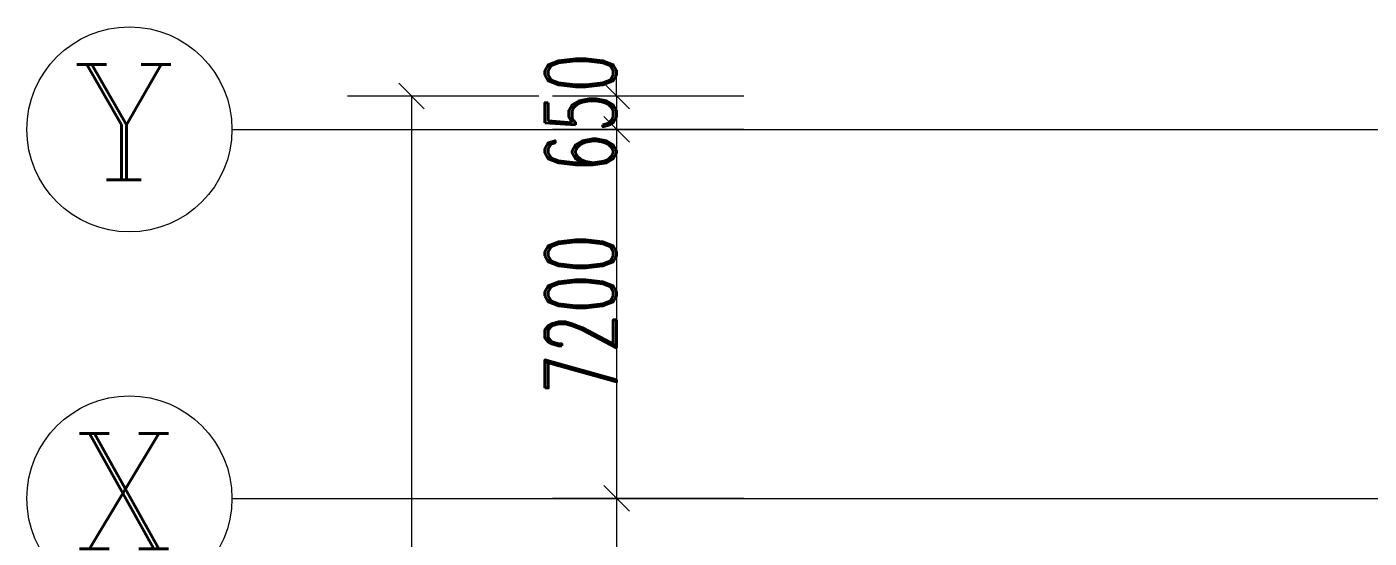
# Model space of a CAD drawing. Header units: millimetres. Extents: x -150677 to 326800, y -31706 to 192400.
# Drawn here: x -30000 to -3827, y 150425 to 160400 of the extents above; entities that cross this region are included whole.
import ezdxf

# ---------------------------------------------------------------- set-up
doc = ezdxf.new("R2010")
doc.units = ezdxf.units.MM
doc.linetypes.add('X-HLP3-AR-F3-LAY-03-001$0$轴网线', pattern=[22.04, 18.38, -1.83, 0, -1.83])
doc.layers.get('0').update_dxf_attribs({"color": 8})
doc.layers.get('Defpoints').update_dxf_attribs({"color": 8})
for name, color, linetype, lineweight in [('X-HLP3-AR-F3-LAY-03-001$0$A-ANNO-DIMS', 8, 'Continuous', 9), ('X-HLP3-AR-F3-LAY-03-001$0$S-GRID', 8, 'Continuous', 9), ('X-HLP3-AR-F3-LAY-03-001$0$S-GRID-IDEN', 8, 'Continuous', 9)]:
    doc.layers.add(name, color=color, linetype=linetype, lineweight=lineweight)
doc.styles.add('X-HLP3-AR-F3-LAY-03-001$0$RomanC', font='romanc__.ttf', dxfattribs={"height": 2250})
doc.styles.add('X-HLP3-AR-F3-LAY-03-001$0$RomanD_3', font='romand__.ttf', dxfattribs={"width": 0.65, "height": 1400})
doc.dimstyles.new('X-HLP3-AR-F3-LAY-03-001$0$第一_二道尺寸线', dxfattribs={"dimscale": 304.8, "dimtxt": 1405.004626, "dimasz": 1.64042, "dimexe": 4.10105, "dimexo": 0.0625, "dimgap": 0, "dimtad": 1, "dimdec": 0, "dimzin": 0, "dimdsep": 46, "dimtxsty": 'X-HLP3-AR-F3-LAY-03-001$0$RomanD_3', "dimblk1": 'X-HLP3-AR-F3-LAY-03-001$0$_Oblique', "dimblk2": 'X-HLP3-AR-F3-LAY-03-001$0$_Oblique', "dimsah": 1, "dimcen": 0.09, "dimazin": 0, "dimtfac": 1, "dimtdec": 4, "dimtix": 1, "dimtmove": 0, "dimatfit": 3, "dimfxl": 8.2021, "dimfxlon": 1, "dimtvp": 1, "dimtolj": 1, "dimtzin": 0, "dimlwd": 18, "dimlwe": 18, "dimarcsym": 2})

# ---------------------------------------------------------------- blocks, each defined once
blk = doc.blocks.new('X-HLP3-AR-F3-LAY-03-001$0$轴网 - 宽度系数 1_0-670626-LAY-3F-1_500-A')
at = {"layer": 'X-HLP3-AR-F3-LAY-03-001$0$S-GRID-IDEN'}
blk.add_circle((0, 0), 4, dxfattribs=at)
blk = doc.blocks.new('X-HLP3-AR-F3-LAY-03-001$0$_Oblique')
at = {"color": 0, "linetype": 'ByBlock', "lineweight": -2}
blk.add_line((-0.5, -0.5), (0.5, 0.5), dxfattribs=at)
blk = doc.blocks.new('*D1049')
at = {"layer": 'Defpoints', "color": 0, "transparency": 16777216}
for p in [(-16000, 159050), (-18500, 158400), (-16000, 158400)]:
    blk.add_point(p, dxfattribs=at)
at = {"layer": 'X-HLP3-AR-F3-LAY-03-001$0$A-ANNO-DIMS', "color": 0, "lineweight": 18, "transparency": 16777216}
for p, q in [((-18500, 159050), (-18500, 159550)), ((-16019.05, 159050), (-19750, 159050)), ((-18500, 159050), (-18500, 158400)), ((-16019.05, 158400), (-19750, 158400)), ((-18500, 158400), (-18500, 157900))]:
    blk.add_line(p, q, dxfattribs=at)
at = {"layer": 'X-HLP3-AR-F3-LAY-03-001$0$A-ANNO-DIMS', "color": 0, "lineweight": 18, "transparency": 16777216, "xscale": 500.0000000000001, "yscale": 500.0000000000001, "zscale": 500.0000000000001}
for p, rotation in [((-18500, 159050), 270), ((-18500, 158400), 90)]:
    blk.add_blockref('X-HLP3-AR-F3-LAY-03-001$0$_Oblique', p, dxfattribs=dict(at, rotation=rotation))
at = {"layer": 'X-HLP3-AR-F3-LAY-03-001$0$A-ANNO-DIMS', "color": 0, "lineweight": 18, "transparency": 16777216, "insert": (-19200, 158725), "char_height": 1400, "width": 2918.0865, "attachment_point": 5, "rotation": 90, "style": 'X-HLP3-AR-F3-LAY-03-001$0$RomanD_3'}
blk.add_mtext('\\A1;650', dxfattribs=at)
blk = doc.blocks.new('*D1050')
at = {"layer": 'Defpoints', "color": 0, "transparency": 16777216}
for p in [(-16000, 158400), (-18500, 151200), (-16000, 151200)]:
    blk.add_point(p, dxfattribs=at)
at = {"layer": 'X-HLP3-AR-F3-LAY-03-001$0$A-ANNO-DIMS', "color": 0, "lineweight": 18, "transparency": 16777216}
for p, q in [((-16019.05, 158400), (-19750, 158400)), ((-18500, 158400), (-18500, 151200)), ((-16019.05, 151200), (-19750, 151200))]:
    blk.add_line(p, q, dxfattribs=at)
at = {"layer": 'X-HLP3-AR-F3-LAY-03-001$0$A-ANNO-DIMS', "color": 0, "lineweight": 18, "transparency": 16777216, "xscale": 500.0000000000001, "yscale": 500.0000000000001, "zscale": 500.0000000000001}
for p, rotation in [((-18500, 158400), 90), ((-18500, 151200), 270)]:
    blk.add_blockref('X-HLP3-AR-F3-LAY-03-001$0$_Oblique', p, dxfattribs=dict(at, rotation=rotation))
at = {"layer": 'X-HLP3-AR-F3-LAY-03-001$0$A-ANNO-DIMS', "color": 0, "lineweight": 18, "transparency": 16777216, "insert": (-19200, 154800), "char_height": 1400, "width": 3890.782, "attachment_point": 5, "rotation": 90, "style": 'X-HLP3-AR-F3-LAY-03-001$0$RomanD_3'}
blk.add_mtext('\\A1;7200', dxfattribs=at)
blk = doc.blocks.new('*D1051')
at = {"layer": 'Defpoints', "color": 0, "transparency": 16777216}
for p in [(-16000, 151200), (-18500, 144000), (-16000, 144000)]:
    blk.add_point(p, dxfattribs=at)
at = {"layer": 'X-HLP3-AR-F3-LAY-03-001$0$A-ANNO-DIMS', "color": 0, "lineweight": 18, "transparency": 16777216}
for p, q in [((-16019.05, 151200), (-19750, 151200)), ((-18500, 151200), (-18500, 144000)), ((-16019.05, 144000), (-19750, 144000))]:
    blk.add_line(p, q, dxfattribs=at)
at = {"layer": 'X-HLP3-AR-F3-LAY-03-001$0$A-ANNO-DIMS', "color": 0, "lineweight": 18, "transparency": 16777216, "xscale": 500.0000000000001, "yscale": 500.0000000000001, "zscale": 500.0000000000001}
for p, rotation in [((-18500, 151200), 90), ((-18500, 144000), 270)]:
    blk.add_blockref('X-HLP3-AR-F3-LAY-03-001$0$_Oblique', p, dxfattribs=dict(at, rotation=rotation))
at = {"layer": 'X-HLP3-AR-F3-LAY-03-001$0$A-ANNO-DIMS', "color": 0, "lineweight": 18, "transparency": 16777216, "insert": (-19200, 147600), "char_height": 1400, "width": 3890.782, "attachment_point": 5, "rotation": 90, "style": 'X-HLP3-AR-F3-LAY-03-001$0$RomanD_3'}
blk.add_mtext('\\A1;7200', dxfattribs=at)
blk = doc.blocks.new('*D931')
at = {"layer": 'Defpoints', "color": 0, "transparency": 16777216}
for p in [(-20000, 159050), (-22500, -650), (-20000, -650), (194400, -17706.224274), (201600, -17706.224274), (201600, -20206.224274)]:
    blk.add_point(p, dxfattribs=at)
at = {"layer": 'X-HLP3-AR-F3-LAY-03-001$0$A-ANNO-DIMS', "color": 0, "lineweight": 18, "transparency": 16777216}
for p, q in [((-20019.05, 159050), (-23750, 159050)), ((-22500, 159050), (-22500, -650)), ((-20019.05, -650), (-23750, -650)), ((194400, -17725.274274), (194400, -21456.224274)), ((201600, -17725.274274), (201600, -21456.224274)), ((194400, -20206.224274), (201600, -20206.224274))]:
    blk.add_line(p, q, dxfattribs=at)
at = {"layer": 'X-HLP3-AR-F3-LAY-03-001$0$A-ANNO-DIMS', "color": 0, "lineweight": 18, "transparency": 16777216, "xscale": 500.0000000000001, "yscale": 500.0000000000001, "zscale": 500.0000000000001}
for p, rotation in [((-22500, 159050), 90), ((-22500, -650), 270), ((194400, -20206.224274), 180)]:
    blk.add_blockref('X-HLP3-AR-F3-LAY-03-001$0$_Oblique', p, dxfattribs=dict(at, rotation=rotation))
blk.add_blockref('X-HLP3-AR-F3-LAY-03-001$0$_Oblique', (201600, -20206.224274), dxfattribs=at)
at = {"layer": 'X-HLP3-AR-F3-LAY-03-001$0$A-ANNO-DIMS', "color": 0, "lineweight": 18, "transparency": 16777216, "insert": (-23200, 79200), "char_height": 1400, "width": 5836.1730636, "attachment_point": 5, "rotation": 90, "style": 'X-HLP3-AR-F3-LAY-03-001$0$RomanD_3'}
blk.add_mtext('\\A1;159700', dxfattribs=at)
at = {"layer": 'X-HLP3-AR-F3-LAY-03-001$0$A-ANNO-DIMS', "color": 0, "lineweight": 18, "transparency": 16777216, "insert": (198000, -19506.224274), "char_height": 1400, "width": 3890.7820424, "attachment_point": 5, "style": 'X-HLP3-AR-F3-LAY-03-001$0$RomanD_3'}
blk.add_mtext('\\A1;7200', dxfattribs=at)

msp = doc.modelspace()

# ---------------------------------------------------------------- linework, layer by layer
at = {"layer": 'X-HLP3-AR-F3-LAY-03-001$0$S-GRID'}
for p, q in [((-26000, 158400), (-16000, 158400)), ((-26000, 151200), (-16000, 151200))]:
    msp.add_line(p, q, dxfattribs=at)
at = {"layer": 'X-HLP3-AR-F3-LAY-03-001$0$S-GRID', "linetype": 'X-HLP3-AR-F3-LAY-03-001$0$轴网线'}
for p, q in [((-16000, 158400), (308800, 158400)), ((-16000, 151200), (308800, 151200))]:
    msp.add_line(p, q, dxfattribs=at)

# ---------------------------------------------------------------- block references
at = {"layer": 'X-HLP3-AR-F3-LAY-03-001$0$S-GRID-IDEN', "xscale": 499.9999999999995, "yscale": 499.9999999999995, "zscale": 499.9999999999995, "rotation": 270}
for p in [(-28000, 158400), (-28000, 151200)]:
    msp.add_blockref('X-HLP3-AR-F3-LAY-03-001$0$轴网 - 宽度系数 1_0-670626-LAY-3F-1_500-A', p, dxfattribs=at)

# ---------------------------------------------------------------- texts
at = {"layer": 'X-HLP3-AR-F3-LAY-03-001$0$S-GRID-IDEN', "char_height": 2250, "attachment_point": 1, "style": 'X-HLP3-AR-F3-LAY-03-001$0$RomanC'}
for s, insert, width in [('\\fRomanC|b0|i0|c134|p2|;Y', (-29119, 159667), 2685.653), ('\\fRomanC|b0|i0|c134|p2|;X', (-29069, 152467), 2565.4)]:
    msp.add_mtext(s, dxfattribs=dict(at, insert=insert, width=width))

# ---------------------------------------------------------------- dimensions: what is measured, and where the dimension line sits
at = {"layer": 'X-HLP3-AR-F3-LAY-03-001$0$A-ANNO-DIMS', "lineweight": 18}
for base, p1, p2, override, picture, middle in [((-18500, 158400), (-16000, 159050), (-16000, 158400), {"dimpost": '<>', "dimfxl": 650}, '*D1049', (-19200, 158725)), ((-22500, -650), (-20000, 159050), (-20000, -650), {"dimpost": '<>', "dimfxl": 159700}, '*D931', (-23200, 79200)), ((-18500, 151200), (-16000, 158400), (-16000, 151200), {"dimpost": '<>', "dimfxl": 7200}, '*D1050', (-19200, 154800)), ((-18500, 144000), (-16000, 151200), (-16000, 144000), {"dimpost": '<>', "dimfxl": 7200}, '*D1051', (-19200, 147600))]:
    dim = msp.add_linear_dim(base=base, p1=p1, p2=p2, angle=90, dimstyle='X-HLP3-AR-F3-LAY-03-001$0$第一_二道尺寸线', override=override, dxfattribs=at)
    dim.commit()
    dim.dimension.update_dxf_attribs({"geometry": picture, "text_midpoint": middle})

doc.saveas('drawing.dxf')
